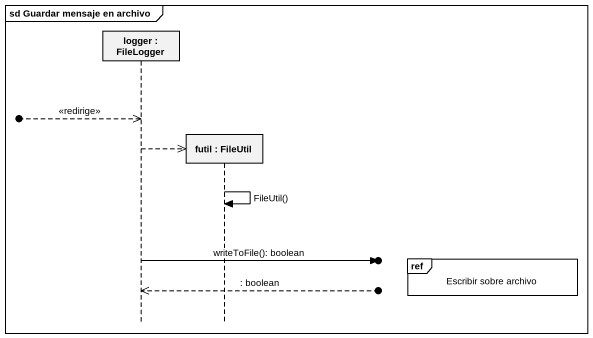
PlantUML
@startuml
mainframe sd Guardar mensaje en archivo
hide footbox
participant "logger : FileLogger" as logger
participant "futil : FileUtil" as futil

[o-->> logger : <<redirige>>
logger -->> futil **
futil -> futil : FileUtil()
ref over futil : Escribir sobre archivo
logger ->o] : writeToFile(): boolean
logger <<--o] : : boolean
@enduml
